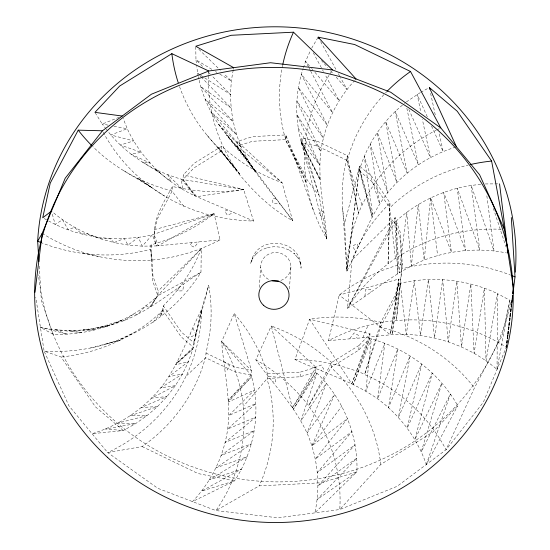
<?xml version="1.0" encoding="UTF-8"?>
<svg xmlns="http://www.w3.org/2000/svg" width="550" height="550" viewBox="0 0 550 550"><rect width="100%" height="100%" fill="white"/><g stroke="black" fill="none" stroke-linecap="round" stroke-linejoin="round"><path stroke-width="0.41" stroke-dasharray="2.75 2.06" d="M328.508 340.636L362.849 337.755L392.033 334.613C429.811 332.193 468.325 344.685 497.042 369.449L497.489 293.618C467.418 279.414 432.658 275.756 400.276 283.305L398.633 283.745L395.333 299.007L380.6 326.865L364.678 374.213L365.64 375.1L370.178 377.046A169.703 161.301 3.8 0 1 446.057 449.756L483.312 402.311L506.323 347.236A169.703 161.301 3.8 0 0 402.634 320.107C376.942 321.317 351.347 328.659 328.508 340.636L339.206 295.048A169.703 161.301 3.8 0 1 393.374 266.571L402.256 263.739L400.317 232.519L395.141 217.676L352.014 259.985L347.538 308.261C372.914 291.961 396.041 271.549 424.194 260.061C450.23 250.037 479.043 247.445 506.426 252.911M455.675 147.118C429.199 155.279 405.212 171.201 387.716 192.713C369.421 216.102 360.305 244.86 346.933 271.067L344.623 223.41L359.59 166.127L371.855 176.564L389.943 202.785L388.073 263.821C372.075 276.1 358.236 291.143 347.538 308.261L395.141 217.676L394.831 222.365L397.788 273.769L396.021 221.203C419.306 199.98 449.714 186.766 481.14 184.381M342.684 208.677L346.933 271.067C347.298 246.352 353.272 221.382 364.863 199.636A169.703 161.301 3.8 0 1 436.198 130.213M42.192 233.31A169.703 161.301 3.8 0 0 145.881 260.439C171.566 259.229 197.154 251.866 220 239.91L214.081 213.647A169.703 161.301 3.8 0 1 159.912 242.124L151.023 244.956L150.714 249.645L152.659 280.864L157.829 295.701L150.721 306.776L156.647 296.869L201.272 248.717L200.97 272.284C187.529 293.604 169.214 312.201 147.826 325.38A169.703 161.301 3.8 0 1 44.11 351.093L35.771 297.289M103.235 132.268A169.703 161.301 3.8 0 0 178.337 203.5C201.568 214.782 227.693 220.481 253.571 221.031L243.65 189.496A169.703 161.301 3.8 0 1 181.583 188.299L172.37 186.519C162.766 204.339 148.699 224.799 156.482 245.933L220 239.91M151.023 244.956L152.969 276.183L158.146 291.019L157.829 295.701L200.97 272.284C175.478 288.413 152.536 309.093 124.321 320.485C97.749 330.763 68.324 333.107 40.432 327.374L53.109 334.228C90.743 335.734 128.838 322.424 156.647 296.869L149.339 307.725L145.956 305.766L137.177 314.71L134.365 313.582L124.321 320.485L121.997 320.244L97.082 328.192L108.983 325.676L82.974 330.034L95.439 329.828L68.736 330.516L81.517 332.654L54.505 329.629L67.361 334.125L40.432 327.374M398.633 283.745L390.328 334.778L339.206 295.048L398.942 279.056L392.033 334.613L400.276 283.305L406.285 334.373L414.253 280.713L420.496 335.5L428.436 279.476L434.521 337.989L442.688 279.613L448.223 341.804L456.864 281.119L461.464 346.919L470.821 283.972L474.093 353.279L484.406 288.159L485.994 360.814L497.489 293.618L509.933 300.307L502.432 334.984L474.451 387.908L446.057 449.756L397.093 486.331L339.762 509.541L277.963 517.811L215.909 510.579L157.836 488.331L107.697 452.581A169.703 161.301 3.8 0 0 183.645 380.909C195.243 359.171 201.218 334.201 201.575 309.478L193.387 347.256L176.364 363.357L192.974 348.837L175.67 364.842L188.43 361.652L168.85 376.702L182.545 373.959L160.799 387.832L175.381 385.632L151.601 398.131L167.001 396.543L141.35 407.481L157.506 406.587L130.151 415.793L146.981 415.663L118.119 422.984L135.541 423.679L105.373 428.973L123.303 430.54L95.432 406.821L61.057 357.005L44.11 351.093L68.901 405.776L107.697 452.581L142.134 446.572A169.703 161.301 3.8 0 0 203.754 363.357L204.951 358.786L205.7 357.741L206.009 353.052L207.824 344.3A169.703 161.301 3.8 0 0 208.663 285.285L201.575 309.478C188.121 335.644 179.135 364.464 160.799 387.832C143.137 409.585 118.814 425.542 92.056 433.709L123.303 430.54L135.541 423.679L146.981 415.663L157.506 406.587L167.001 396.543L175.381 385.632L182.545 373.959L188.43 361.652L192.974 348.837L193.696 342.574L181.431 332.131L163.336 305.91L160.435 316.724L163.027 310.599L163.336 305.91L169.517 299.228A169.703 161.301 3.8 0 0 201.272 248.717L158.146 291.019M172.37 186.519L172.061 191.208L157.334 219.065L154.028 234.321L158.18 245.774L214.081 213.647L154.344 229.639M179.554 86.639A169.703 161.301 3.8 0 0 217.188 146.493L220.763 149.792L221.347 150.941C240.928 177.946 262.804 204.6 292.683 220.701L282.061 182.71A169.703 161.301 3.8 0 1 228.731 152.171L221.657 146.252L194.205 163.281L183.308 174.879L182.999 179.568L195.181 196.02L253.571 221.031M221.657 146.252L221.347 150.941L193.896 167.97L182.999 179.568L181.335 179.163C151.924 170.912 124.754 153.656 106.246 129.188M344.623 223.41A169.703 161.301 3.8 0 1 345.462 164.395L347.27 155.643L346.961 160.332L358.531 213.159L347.27 155.643L317.879 141.453L301.806 138.208L319.021 195.126L326.851 239.016L319.743 225.775L313.933 211.97L309.478 197.725L306.412 183.157L285.677 134.956L252.856 136.593L237.284 141.412L236.974 146.101L256.073 172.686C242.873 150.947 222.963 134.317 210.925 111.856C205.879 101.674 201.396 91.094 199.134 79.908M142.134 446.572L197.979 473.536L234.499 480.906L201.499 491.157L241.45 469.116L209.344 479.889L247.101 456.713L215.944 467.919L251.412 443.816L221.231 455.366L254.32 430.567L225.156 442.358L255.805 417.099L227.679 429.034L255.853 403.542L228.766 415.532L254.458 390.046L228.415 401.974L251.639 376.743L228.236 400.359L251.164 375.176L251.481 370.487L234.266 313.569L221.657 341.529C223.864 370.659 231.165 399.747 227.679 429.034C223.926 456.163 211.324 481.766 192.493 501.607L234.499 480.906C254.904 450.182 261.332 410.678 251.164 375.176L221.657 341.529C234.197 362.952 242.289 387.434 243.746 412.156A169.703 161.301 3.8 0 1 215.909 510.579L259.174 485.884L321.53 482.769L356.902 471.817C358.325 435.139 343.083 398.681 316.924 373.106L315.686 371.972L316.002 367.283L271.226 325.985L255.833 359.844C273.089 384.086 294.511 405.783 307.038 433.056C317.9 458.019 320.739 486.289 314.841 512.882L356.902 471.817L317.116 499.51L356.703 458.26L317.955 485.987L355.059 444.785L317.357 472.443L351.993 431.53L315.322 459.016L347.538 418.626L311.871 445.844L334.647 394.405L307.038 433.056L326.349 383.329L300.877 420.798L316.924 373.106L293.446 409.179L315.686 371.972L300.121 376.791L267.3 378.428L243.547 406.223M259.346 287.416L260.7 266.97M234.266 313.569A169.703 161.301 3.8 0 1 264.571 365.276C268.854 371.188 265.952 378.029 268.579 384.244A169.703 161.301 3.8 0 1 259.174 485.884M282.673 65.106A169.703 161.301 3.8 0 0 284.089 133.829L285.457 138.373L285.361 139.638L304.961 174.322L306.412 183.157L285.361 139.638L285.677 134.956L288.709 143.426A169.703 161.301 3.8 0 0 319.021 195.126L301.496 142.897C294.807 118.697 295.034 92.441 303.139 68.612M289.451 288.867L290.923 266.716M301.806 138.208L301.496 142.897L326.851 239.016C324.699 209.88 317.316 180.799 320.836 151.511C324.534 125.235 336.339 100.21 354.427 80.788M300.121 376.791L300.431 372.103L316.002 367.283L292.442 407.859L271.226 325.985A169.703 161.301 3.8 0 1 324.555 356.524L331.629 362.443L331.32 367.125L308.736 405.68L309.1 406.904L312.022 410.74A169.703 161.301 3.8 0 1 339.762 509.541L380.806 464.413L432.967 432.059L457.717 405.714C439.464 372.934 407.392 348.782 371.326 338.903L369.662 338.504L358.772 350.096L331.32 367.125L331.904 368.273L335.479 371.573A169.703 161.301 3.8 0 1 380.806 464.413M347.373 267.431L359.59 166.127L346.933 271.067M358.772 350.096L359.081 345.414L369.978 333.816L309.636 319.206L294.944 359.514C322.596 372.35 352.502 381.109 377.609 398.826C399.919 415.243 417.292 438.268 426.319 464.502L457.717 405.714M426.319 464.502L450.416 394.027L421.252 451.804L441.918 383.089L414.865 439.643L432.3 373.024L407.22 428.154L421.671 363.928L398.406 417.45L410.142 355.884L388.499 407.639L397.822 348.996L377.609 398.826L384.835 343.31L365.853 391.091L371.326 338.903L353.334 384.526L369.662 338.504L369.978 333.816L351.766 383.859L309.636 319.206A169.703 161.301 3.8 0 1 371.697 320.396L380.916 322.176L395.643 294.319L398.942 279.056L390.328 334.778M395.333 299.007L395.643 294.319M486.846 195.814L494.01 250.917L471.144 185.419L479.779 250.03L457.222 188.244L465.541 250.511L443.685 192.39L451.433 252.354L430.664 197.828L424.194 260.061L418.296 204.483L411.338 265.836L406.711 212.3L399.176 272.821L396.021 221.203L394.831 222.365L349.188 305.126M364.877 296.257L365.716 289.307L370.666 289.417L370.281 292.634M178.241 287.863L177.849 291.026L182.827 290.833L183.652 284.068M233.241 70.173C227.803 95.996 231.034 123.317 241.478 147.489C253.928 174.824 275.564 196.357 292.683 220.701L236.974 146.101L235.737 144.966L255.062 171.366L226.311 134.736L247.637 159.748L218.013 123.667L241.478 147.489L210.925 111.856L236.644 134.709L205.123 99.44L233.193 121.536L200.667 86.536L231.158 108.103L202.317 78.169M233.386 69.341L233.667 67.671M497.042 369.449L509.933 300.307M201.3 310.626L193.696 342.574L208.663 285.285M406.862 108.219L418.357 164.752L395.154 111.478L407.165 173.064L385.66 121.522L396.914 182.421L377.286 132.44L387.716 192.713L370.116 144.107L379.665 203.851L364.231 156.413L372.845 215.703L359.686 169.235L372.151 217.188L359.274 170.809C366.726 144.623 382.573 121 403.824 104.005M304.961 174.322L305.291 173.092L304.769 168.396A169.703 161.301 3.8 0 1 329.347 74.821M303.407 67.808L305.559 61.359L310.509 50.504M351.766 383.859L369.662 338.504M362.849 337.755L367.991 325.449M311.651 48.214L318.161 37.166M292.442 407.859L315.686 371.972M361.921 204.847L346.961 160.332L347.71 159.287L348.906 154.708A169.703 161.301 3.8 0 1 384.959 93.527M311.871 445.844L341.736 406.209M349.834 338.504L354.172 332.894L358.497 335.369L356.482 337.961M192.032 242.536L190.018 245.08L194.37 247.252L198.694 241.821M153.127 322.286L163.027 310.599L181.122 336.82L193.387 347.256M354.956 80.169L356.022 78.939M186.594 375.698L205.7 357.741L235.097 371.931L251.164 375.176M404.442 103.469L405.68 102.403M501.126 229.274A169.703 161.301 3.8 0 0 400.689 255.173L396.674 257.923L395.388 258.266L388.073 263.821L389.943 202.785L383.769 209.468A169.703 161.301 3.8 0 0 352.014 259.985M406.354 101.929L420.001 92.778M359.081 345.414L331.629 362.443L308.736 405.68C294.113 387.296 276.375 371.353 255.833 359.844M420.723 92.373L428.643 87.931M120.347 339.185L133.87 332.674M163.027 310.599L161.824 311.149L158.379 314.524A169.703 161.301 3.8 0 1 61.057 357.005M395.388 258.266L389.634 207.467L390.837 206.924L394.281 203.541A169.703 161.301 3.8 0 1 468.208 165.055M110.914 324.995L121.997 320.244M314.545 367.799L321.221 365.007L323.757 369.222L320.657 370.507M119.13 117.274L102.245 124.046L94.944 112.358M227.858 209.99L224.764 211.221L227.322 215.139L233.984 212.527M214.081 213.647L152.384 234.768C135.321 239.154 117.721 238.391 100.286 238.741C82.734 232.739 66.275 223.63 52.119 211.613M105.71 344.224L120.395 340.058L90.64 347.957M243.65 189.496L196.742 196.694L182.999 179.568L243.65 189.496L183.308 174.879M285.361 139.638L252.546 141.281L236.974 146.101L282.061 182.71L237.284 141.412M267.609 373.746L300.431 372.103M485.299 183.947L498.712 183.851M294.944 359.514C318.911 359.762 342.526 365.241 364.678 374.213L380.916 322.176L380.6 326.865L381.707 327.587L386.526 328.756A169.703 161.301 3.8 0 1 474.451 387.908M268.462 376.289L275.688 377.039L275.756 381.913L272.394 381.542M276.121 198.956L272.766 198.536L272.855 203.108L280.067 204.036M108.082 125.139L102.245 124.046L105.744 128.549M113.919 126.239L127.263 128.741C140.993 158.338 165.681 182.277 195.181 196.02L181.335 179.163L182.662 189.454L167.826 174.756L170.899 181.727L154.846 169.077L160.009 172.906L142.526 162.181L150.109 163.096L130.989 154.144L141.288 152.391L120.361 145.042L133.65 140.903L110.749 134.977L127.263 128.741L123.145 118.422M82.617 253.385L99.358 256.671M346.961 160.332L317.57 146.142L301.496 142.897L320.279 180.194L301.022 141.329L319.743 165.021L296.808 114.524L320.836 151.511L296.856 100.973L323.359 138.188L298.341 87.505L327.284 125.18L301.256 74.25L332.571 112.633L310.722 71.163M206.009 353.052L235.407 367.242L251.481 370.487L222.688 342.533M44.193 218.549L47.85 220.516M48.586 220.907C67.347 231.385 88.598 236.961 109.973 238.452L113.988 242.564L128.019 245.046L142.23 246.173L156.482 245.933L152.384 234.768L142.23 246.173L138.414 237.359L128.019 245.046L124.224 238.59L113.988 242.564L100.286 238.741L87.051 233.626L81.847 234.094L74.415 227.267L68.255 229.914L62.514 219.739L55.172 224.448L51.686 211.887M211.874 69.341L195.965 59.806L195.772 47.101M215.49 71.507L216.934 72.373M219.828 74.106L231.399 81.036L224.022 73.838M123.661 170.651L151.862 187.688L137.204 178.104L164.718 196.171M200.468 75.13L197.608 73.281L196.783 66.543M201.19 75.597L204.05 77.447M204.765 77.907L230.553 94.559L212.664 76.588M223.933 361.701L229.776 365.771L227.349 370.026L224.634 368.122M323.881 212.376L321.173 210.416L318.766 214.376L324.589 218.625M359.274 170.809L371.546 181.252L389.634 207.467M198.832 49.252L220.337 70.242M202.524 66.399L195.965 59.806L196.68 65.704M208.484 72.394L210.279 74.188M201.726 77.557L197.608 73.281L198.179 75.769M321.441 60.507L323.716 63.078M324.287 63.718L327.697 67.567M330.536 70.778L332.805 73.343M336.215 77.192L347.016 89.389L340.423 77.454M309.416 65.869L305.559 61.359L308.736 67.389M311.616 68.448L312.723 69.733M314.923 72.311L339.171 100.657L324.988 74.429M206.992 135.197L236.493 169.806L239.415 173.642L239.779 174.866M220.763 149.792L239.415 173.642L217.188 146.493L236.493 169.806A169.703 161.301 3.8 0 1 208.546 75.116M183.831 206.333L172.061 191.208L170.954 190.486L166.134 189.317A169.703 161.301 3.8 0 1 92.792 146.582M298.203 128.026L319.743 165.021M320.636 41.642L336.298 69.994M338.36 73.721L340.01 76.704M313.239 52.704L322.156 69.183M322.561 69.933L323.373 71.431M309.134 68.145L310.324 70.407M301.022 141.329L320.093 178.571M192.892 327.951L195.786 334.214L191.517 336.765L190.169 333.829M427.316 116.799L417.12 94.394L420.784 111.849M431.537 126.074L443.135 151.573L439.024 132.44M358.346 246.668L357.005 243.684L352.756 245.933L355.637 252.381M408.815 109.395L430.396 157.561L422.359 119.329M294.381 157.279L313.933 211.97M394.831 222.365L400.008 237.201L401.947 268.428L396.399 320.251L402.256 263.739L401.947 268.428L403.281 268.524L408.052 267.252A169.703 161.301 3.8 0 1 510.455 275.041M53.109 334.228L41.353 300.513L39.188 265.767M493.343 208.381L505.931 246.654M198.371 76.594L198.949 79.083M430.616 93.349L435.442 115.809M152.116 260.294L150.714 249.645L149.38 249.542L144.609 250.821A169.703 161.301 3.8 0 1 42.206 243.024M430.664 197.828L437.601 255.551M385.536 92.916A169.703 161.301 3.8 0 1 387.296 91.108M436.968 129.828A169.703 161.301 3.8 0 1 439.271 128.7M510.847 302.486A239.339 227.494 3.8 0 1 263.519 481.463A239.339 227.494 3.8 0 1 38.473 274.801M268.462 279.352A15.118 14.369 3.8 0 1 264.784 256.953A15.118 14.369 3.8 0 1 288.502 259.126A15.118 14.369 3.8 0 1 280.699 280.472M329.801 74.119A169.703 161.301 3.8 0 1 332.124 70.654M208.574 74.291A169.703 161.301 3.8 0 1 208.752 71.005M251.384 260.851L250.546 263.752L253.034 257.806L252.223 258.933L256.376 253.653L255.461 254.389L261.147 250.14L267.802 247.445L267.307 247.589L274.863 246.579L282.439 247.459L289.534 250.181L288.929 249.913L294.752 254.059L294.064 253.337L298.382 258.548L297.784 257.428L300.465 263.333L300.094 261.931L301.056 268.166C302.308 239.759 258.493 233.523 251.384 260.851"/><path stroke-width="0.82" d="M34.994 292.27L42.192 233.31L65.196 178.234L102.451 130.79L151.415 94.215L208.752 71.005L270.552 62.734L332.599 69.967L390.679 92.221L440.818 127.964L479.607 174.776L504.405 229.453L513.514 288.276L512.902 293.329M506.632 344.712L506.323 347.236L506.529 345.544M506.839 343.028L507.148 340.498L506.846 343.001M507.348 338.814L507.76 335.445M507.966 333.761L508.276 331.231M508.482 329.546L508.791 327.023M508.998 325.339L509.3 322.809M509.609 320.286L509.919 317.756M510.125 316.071L510.434 313.548M510.641 311.864L511.053 308.495M511.252 306.811L511.562 304.281M511.768 302.596L512.077 300.066M512.284 298.382L512.593 295.859M507.368 338.759L508.31 331.127M508.516 329.436L508.832 326.893M509.039 325.194L509.355 322.651M509.568 320.959L509.877 318.416M510.091 316.718L510.503 313.328M510.716 311.63L511.033 309.093M511.239 307.395L512.703 295.529M512.909 293.831L515.006 276.877L511.314 217.559M102.451 130.79L78.217 130.157L50.236 183.088L42.728 217.766L51.466 211.104M38.926 261.532L37.661 241.189L42.192 233.31M208.752 71.005L171.854 53.659L119.701 86.013L94.944 112.358L122.196 116.043M332.599 69.967L293.494 32.189L231.131 35.296L195.759 46.255L233.667 67.671M318.986 38.658L318.161 37.166L354.681 44.536L410.527 71.5L440.818 127.964M429.722 89.189L429.357 87.526L457.236 111.244L491.611 161.061L504.405 229.453M318.161 37.166L356.022 78.939M429.357 87.526L456.459 146.843M507.272 250.731L508.076 253.172L499.551 183.844M387.296 91.108A169.703 161.301 3.8 0 1 410.527 71.5M91.589 145.379A169.703 161.301 3.8 0 1 78.217 130.157M41.443 242.729A169.703 161.301 3.8 0 1 37.661 241.189M282.837 64.302A169.703 161.301 3.8 0 1 293.494 32.189M511.218 275.344A169.703 161.301 3.8 0 1 515.006 276.877M470.601 164.498A169.703 161.301 3.8 0 1 491.611 161.061M178.228 82.706A169.703 161.301 3.8 0 1 171.854 53.659M37.696 240.714A239.339 227.494 3.8 0 1 291.589 27.342A239.339 227.494 3.8 0 1 515.316 272.188M278.41 281.016A15.118 14.369 3.8 0 1 272.126 280.761M263.423 305.209A15.118 14.369 3.8 0 0 288.599 298.561A15.118 14.369 3.8 0 0 269.809 281.112A15.118 14.369 3.8 0 0 263.423 305.209M107.381 457.27A239.339 227.494 3.8 0 0 506.014 351.924A239.339 227.494 3.8 0 0 208.443 75.687A239.339 227.494 3.8 0 0 107.381 457.27"/></g></svg>
